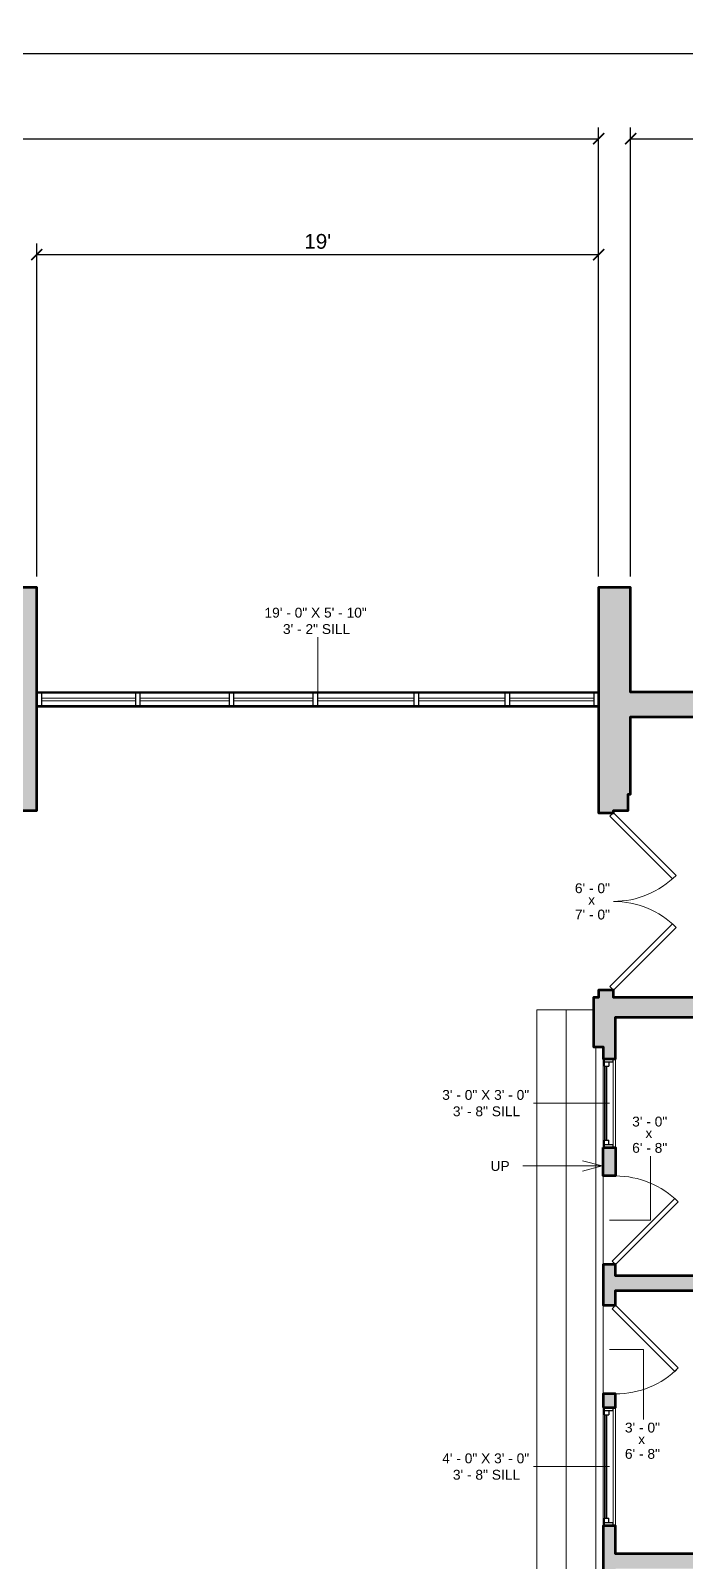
# Model space of a CAD drawing. Header units: inches. Extents: x -2078 to 106214, y -964 to 6385.
# Drawn here: x 23042 to 23308, y 4221 to 4842 of the extents above; entities that cross this region are included whole.
import ezdxf

# ---------------------------------------------------------------- set-up
doc = ezdxf.new("R2010")
doc.units = ezdxf.units.IN
doc.header["$MEASUREMENT"] = 0
for name, color, linetype, lineweight in [('A-ANNO', 2, 'Continuous', 5), ('A-ANNO-DIMS', 1, 'Continuous', 9), ('A-DOOR', 1, 'Continuous', 18), ('A-GLAZ', 2, 'Continuous', 30), ('A-GLAZ-CURT', 52, 'Continuous', 9), ('A-GLAZ-CWMG', 51, 'Continuous', 9), ('A-STRS', 4, 'Continuous', 9), ('A-WALL', 3, 'Continuous', 40), ('A-WINDOWS', 2, 'Continuous', 18)]:
    doc.layers.add(name, color=color, linetype=linetype, lineweight=lineweight)
doc.layers.add('A-HATCH', color=9, linetype='Continuous')
doc.styles.add('Arial_1', font='arial.ttf', dxfattribs={"height": 0.0625})
doc.styles.add('Arial_2', font='arial.ttf', dxfattribs={"height": 3})
doc.styles.add('JC', font='arial.ttf', dxfattribs={"height": 0.125})
doc.dimstyles.new('JC-DIMS', dxfattribs={"dimtxt": 0.125, "dimasz": 0.09375, "dimexe": 0.09375, "dimexo": 0.09375, "dimgap": 0.046875, "dimtad": 1, "dimdec": 1, "dimzin": 0, "dimdsep": 46, "dimlunit": 4, "dimtxsty": 'JC', "dimblk": 'ARCHTICK', "dimcen": 0.09, "dimclrd": 1, "dimclre": 1, "dimclrt": 256, "dimadec": 0, "dimazin": 0, "dimtfac": 1, "dimtdec": 1, "dimtofl": 0, "dimtmove": 1, "dimatfit": 3, "dimfxl": 1, "dimtolj": 1, "dimtzin": 0, "dimarcsym": 0})

# ---------------------------------------------------------------- blocks, each defined once
blk = doc.blocks.new('JC_DOOR_SINGLE PANEL - SINGLE DOOR-1565138-2nd Floor Plan')
at = {"layer": 'A-DOOR', "lineweight": 30}
for p, q in [((-8.87, -26.54), (16.59, -1.09)), ((18, -2.5), (-7.46, -27.96)), ((16.59, -1.09), (18, -2.5)), ((-7.46, -27.96), (-8.87, -26.54))]:
    blk.add_line(p, q, dxfattribs=at)
at = {"layer": 'A-DOOR', "lineweight": 9}
blk.add_arc((18, -2.5), 36, 180, 225, dxfattribs=at)
blk = doc.blocks.new('JC_WINDOW HUNG - HUNG WINDOW-1565139-2nd Floor Plan')
at = {"layer": 'A-GLAZ'}
for p, q in [((-24, 2.5), (-24, -2.5)), ((-24, 2), (-21, 2)), ((-22.75, 2), (-22.75, -1.5)), ((-22.75, 0.25), (-21, 0.25)), ((-21, 2), (-21, 0.25)), ((21, 2), (24, 2)), ((21, 2), (21, 0.25)), ((22.75, 0.25), (21, 0.25)), ((22.75, 2), (22.75, -1.5)), ((24, -2.5), (24, 2.5)), ((-24, -1.5), (-22.75, -1.5)), ((22.75, -1.5), (24, -1.5))]:
    blk.add_line(p, q, dxfattribs=at)
at = {"layer": 'A-GLAZ', "lineweight": 9}
for p, q in [((-21, 2), (21, 2)), ((-22.75, -1.5), (22.75, -1.5))]:
    blk.add_line(p, q, dxfattribs=at)
at = {"layer": 'A-GLAZ', "lineweight": 40}
blk.add_line((-21, 1.125), (21, 1.125), dxfattribs=at)
at = {"layer": 'A-WINDOWS'}
for p, q in [((24, 2.5), (-24, 2.5)), ((-24, -2.5), (24, -2.5))]:
    blk.add_line(p, q, dxfattribs=at)
blk = doc.blocks.new('JC_DOOR_SINGLE PANEL - SINGLE DOOR-1565156-2nd Floor Plan')
at = {"layer": 'A-DOOR', "lineweight": 30}
for p, q in [((-7.46, 27.96), (-8.87, 26.54)), ((-8.87, 26.54), (16.59, 1.09)), ((18, 2.5), (-7.46, 27.96)), ((16.59, 1.09), (18, 2.5))]:
    blk.add_line(p, q, dxfattribs=at)
at = {"layer": 'A-DOOR', "lineweight": 9}
blk.add_arc((18, 2.5), 36, 135, 180, dxfattribs=at)
blk = doc.blocks.new('JC_WINDOW HUNG - HUNG WINDOW-1565157-2nd Floor Plan')
at = {"layer": 'A-GLAZ'}
for p, q in [((-18, 2.5), (-18, -2.5)), ((-18, 2), (-15, 2)), ((-16.75, 2), (-16.75, -1.5)), ((-16.75, 0.25), (-15, 0.25)), ((-15, 2), (-15, 0.25)), ((15, 2), (18, 2)), ((15, 2), (15, 0.25)), ((16.75, 0.25), (15, 0.25)), ((16.75, 2), (16.75, -1.5)), ((18, -2.5), (18, 2.5)), ((-18, -1.5), (-16.75, -1.5)), ((16.75, -1.5), (18, -1.5))]:
    blk.add_line(p, q, dxfattribs=at)
at = {"layer": 'A-GLAZ', "lineweight": 9}
for p, q in [((-15, 2), (15, 2)), ((-16.75, -1.5), (16.75, -1.5))]:
    blk.add_line(p, q, dxfattribs=at)
at = {"layer": 'A-GLAZ', "lineweight": 40}
blk.add_line((-15, 1.125), (15, 1.125), dxfattribs=at)
at = {"layer": 'A-WINDOWS'}
for p, q in [((18, 2.5), (-18, 2.5)), ((-18, -2.5), (18, -2.5))]:
    blk.add_line(p, q, dxfattribs=at)
blk = doc.blocks.new('JC_DOUBLE DOOR - DOUBLE DOOR-1558491-2nd Floor Plan')
at = {"layer": 'A-DOOR', "lineweight": 30}
for p, q in [((-36, 3), (-10.54, 28.46)), ((-9.13, 27.04), (-34.59, 1.59)), ((-10.54, 28.46), (-9.13, 27.04)), ((10.54, 28.46), (9.13, 27.04)), ((9.13, 27.04), (34.59, 1.59)), ((36, 3), (10.54, 28.46)), ((-34.59, 1.59), (-36, 3)), ((34.59, 1.59), (36, 3))]:
    blk.add_line(p, q, dxfattribs=at)
at = {"layer": 'A-DOOR', "lineweight": 9}
for centre, start, end in [((-36, 3), 0, 45), ((36, 3), 135, 180)]:
    blk.add_arc(centre, 36, start, end, dxfattribs=at)
blk = doc.blocks.new('Instance - Opening - 16_ x 24_-1599529-2nd Floor Plan')
at = {"layer": 'A-WINDOWS'}
for p, q in [((-114, -3), (-114, 3)), ((-114, 3), (114, 3)), ((114, 3), (114, -3)), ((114, -3), (-114, -3))]:
    blk.add_line(p, q, dxfattribs=at)
blk = doc.blocks.new('System Panel - Glazed-1599305-2nd Floor Plan')
at = {"layer": 'A-GLAZ-CURT', "lineweight": 18}
for p, q in [((19, 0.5), (-19, 0.5)), ((-19, 0.5), (-19, -0.5)), ((19, -0.5), (19, 0.5)), ((-19, -0.5), (19, -0.5))]:
    blk.add_line(p, q, dxfattribs=at)
blk = doc.blocks.new('System Panel - Glazed-1599544-2nd Floor Plan')
at = {"layer": 'A-GLAZ-CURT', "lineweight": 18}
for p, q in [((17, 0.5), (-17, 0.5)), ((-17, 0.5), (-17, -0.5)), ((17, -0.5), (17, 0.5)), ((-17, -0.5), (17, -0.5))]:
    blk.add_line(p, q, dxfattribs=at)
blk = doc.blocks.new('System Panel - Glazed-1598710-2nd Floor Plan')
at = {"layer": 'A-GLAZ-CURT', "lineweight": 18}
for p, q in [((17.5, 0.5), (-17.5, 0.5)), ((-17.5, 0.5), (-17.5, -0.5)), ((17.5, -0.5), (17.5, 0.5)), ((-17.5, -0.5), (17.5, -0.5))]:
    blk.add_line(p, q, dxfattribs=at)
blk = doc.blocks.new('System Panel - Glazed-1598711-2nd Floor Plan')
at = {"layer": 'A-GLAZ-CURT', "lineweight": 18}
for p, q in [((19.5, 0.5), (-19.5, 0.5)), ((-19.5, 0.5), (-19.5, -0.5)), ((19.5, -0.5), (19.5, 0.5)), ((-19.5, -0.5), (19.5, -0.5))]:
    blk.add_line(p, q, dxfattribs=at)
blk = doc.blocks.new('System Panel - Glazed-1598712-2nd Floor Plan')
at = {"layer": 'A-GLAZ-CURT', "lineweight": 18}
for p, q in [((16, 0.5), (-16, 0.5)), ((-16, 0.5), (-16, -0.5)), ((16, -0.5), (16, 0.5)), ((-16, -0.5), (16, -0.5))]:
    blk.add_line(p, q, dxfattribs=at)
blk = doc.blocks.new('System Panel - Glazed-1598709-2nd Floor Plan')
at = {"layer": 'A-GLAZ-CURT', "lineweight": 18}
for p, q in [((18, 0.5), (-18, 0.5)), ((-18, 0.5), (-18, -0.5)), ((18, -0.5), (18, 0.5)), ((-18, -0.5), (18, -0.5))]:
    blk.add_line(p, q, dxfattribs=at)
blk = doc.blocks.new('Rectangular Mullion - 2_5_ x 5_ rectangular-1564720-2nd Floor Plan')
at = {"layer": 'A-GLAZ-CWMG', "lineweight": 30}
for p, q in [((0, 2.5), (-2, 2.5)), ((-2, 2.5), (-2, -2.5)), ((0, -2.5), (0, 2.5)), ((-2, -2.5), (0, -2.5))]:
    blk.add_line(p, q, dxfattribs=at)
blk = doc.blocks.new('Rectangular Mullion - 2_5_ x 5_ rectangular-1564723-2nd Floor Plan')
at = {"layer": 'A-GLAZ-CWMG', "lineweight": 30}
for p, q in [((-2, 2.5), (0, 2.5)), ((-2, -2.5), (-2, 2.5)), ((0, 2.5), (0, -2.5)), ((0, -2.5), (-2, -2.5))]:
    blk.add_line(p, q, dxfattribs=at)
blk = doc.blocks.new('Rectangular Mullion - 2_5_ x 5_ rectangular-V12-2nd Floor Plan')
at = {"layer": 'A-GLAZ-CWMG'}
for p, q in [((-269.51, 466.61), (-307.51, 466.61)), ((-269.51, 461.61), (-307.51, 461.61))]:
    blk.add_line(p, q, dxfattribs=at)
blk = doc.blocks.new('Rectangular Mullion - 2_5_ x 5_ rectangular-1564719-2nd Floor Plan')
at = {"layer": 'A-GLAZ-CWMG', "lineweight": 30}
for p, q in [((-1, 2.5), (1, 2.5)), ((-1, -2.5), (-1, 2.5)), ((1, 2.5), (1, -2.5)), ((1, -2.5), (-1, -2.5))]:
    blk.add_line(p, q, dxfattribs=at)
blk = doc.blocks.new('Rectangular Mullion - 2_5_ x 5_ rectangular-V13-2nd Floor Plan')
at = {"layer": 'A-GLAZ-CWMG'}
for p, q in [((875.48, 466.61), (841.49, 466.61)), ((875.48, 461.61), (841.49, 461.61))]:
    blk.add_line(p, q, dxfattribs=at)
blk = doc.blocks.new('Rectangular Mullion - 2_5_ x 5_ rectangular-1575378-2nd Floor Plan')
at = {"layer": 'A-GLAZ-CWMG'}
for p, q in [((-358.51, 466.61), (-393.51, 466.61)), ((-358.51, 461.61), (-393.51, 461.61))]:
    blk.add_line(p, q, dxfattribs=at)
blk = doc.blocks.new('Rectangular Mullion - 2_5_ x 5_ rectangular-1564715-2nd Floor Plan')
at = {"layer": 'A-GLAZ-CWMG'}
for p, q in [((-395.51, 466.61), (-434.51, 466.61)), ((-395.51, 461.61), (-434.51, 461.61))]:
    blk.add_line(p, q, dxfattribs=at)
blk = doc.blocks.new('Rectangular Mullion - 2_5_ x 5_ rectangular-1576960-2nd Floor Plan')
at = {"layer": 'A-GLAZ-CWMG'}
for p, q in [((-324.51, 466.61), (-356.51, 466.61)), ((-324.51, 461.61), (-356.51, 461.61))]:
    blk.add_line(p, q, dxfattribs=at)
blk = doc.blocks.new('Rectangular Mullion - 2_5_ x 5_ rectangular-1573216-2nd Floor Plan')
at = {"layer": 'A-GLAZ-CWMG'}
for p, q in [((-470.51, 466.61), (-506.51, 466.61)), ((-470.51, 461.61), (-506.51, 461.61))]:
    blk.add_line(p, q, dxfattribs=at)
blk = doc.blocks.new('Stairs 5 - Stairs 5-1667796-2nd Floor Plan')
at = {"layer": 'A-STRS'}
for p, q in [((864.37, 338.11), (852.37, 338.11)), ((852.37, 338.11), (852.37, 23.11)), ((875.37, 338.11), (864.37, 338.11)), ((864.37, 338.11), (864.37, 23.11)), ((876.37, 323.11), (876.37, 23.11)), ((879.37, 234.61), (879.37, 270.61)), ((879.37, 182.11), (879.37, 218.11)), ((879.37, 72.11), (879.37, 108.11)), ((852.37, 23.11), (864.37, 23.11)), ((864.37, 23.11), (876.37, 23.11)), ((876.37, 23.11), (879.37, 23.11))]:
    blk.add_line(p, q, dxfattribs=at)
blk = doc.blocks.new('_ArchTick')
at = {"color": 0, "linetype": 'ByBlock', "const_width": 0.15}
blk.add_lwpolyline([(-0.5, -0.5), (0.5, 0.5)], dxfattribs=at)
blk = doc.blocks.new('*D865')
at = {"layer": 'A-ANNO-DIMS', "color": 1, "lineweight": -2, "transparency": 16777216}
for p, q in [((22686.88, 4572.24), (22686.88, 4802.94)), ((23272.88, 4620.69), (23272.88, 4802.94)), ((22686.88, 4798.44), (23272.88, 4798.44))]:
    blk.add_line(p, q, dxfattribs=at)
at = {"layer": 'Defpoints', "color": 0, "transparency": 16777216}
for p in [(23272.88, 4798.44), (23272.88, 4616.19), (22686.88, 4567.74)]:
    blk.add_point(p, dxfattribs=at)
at = {"layer": 'A-ANNO-DIMS', "color": 1, "lineweight": -2, "transparency": 16777216, "xscale": 4.5, "yscale": 4.5, "zscale": 4.5, "rotation": 180}
blk.add_blockref('_ArchTick', (22686.88, 4798.44), dxfattribs=at)
at = {"layer": 'A-ANNO-DIMS', "color": 1, "lineweight": -2, "transparency": 16777216, "xscale": 4.5, "yscale": 4.5, "zscale": 4.5}
blk.add_blockref('_ArchTick', (23272.88, 4798.44), dxfattribs=at)
at = {"layer": 'A-ANNO-DIMS', "transparency": 16777216, "insert": (22979.88, 4803.75), "char_height": 6, "width": 0.5739, "attachment_point": 5, "style": 'JC'}
blk.add_mtext('\\A1;48\'-10"', dxfattribs=at)
blk = doc.blocks.new('*D867')
at = {"layer": 'A-ANNO-DIMS', "color": 1, "lineweight": -2, "transparency": 16777216}
for p, q in [((23285.88, 4620.69), (23285.88, 4802.94)), ((23409.88, 4620.69), (23409.88, 4802.94)), ((23285.88, 4798.44), (23409.88, 4798.44))]:
    blk.add_line(p, q, dxfattribs=at)
at = {"layer": 'Defpoints', "color": 0, "transparency": 16777216}
for p in [(23409.88, 4798.44), (23285.88, 4616.19), (23409.88, 4616.19)]:
    blk.add_point(p, dxfattribs=at)
at = {"layer": 'A-ANNO-DIMS', "color": 1, "lineweight": -2, "transparency": 16777216, "xscale": 4.5, "yscale": 4.5, "zscale": 4.5, "rotation": 180}
blk.add_blockref('_ArchTick', (23285.88, 4798.44), dxfattribs=at)
at = {"layer": 'A-ANNO-DIMS', "color": 1, "lineweight": -2, "transparency": 16777216, "xscale": 4.5, "yscale": 4.5, "zscale": 4.5}
blk.add_blockref('_ArchTick', (23409.88, 4798.44), dxfattribs=at)
at = {"layer": 'A-ANNO-DIMS', "transparency": 16777216, "insert": (23347.88, 4803.75), "char_height": 6, "width": 0.4874, "attachment_point": 5, "style": 'JC'}
blk.add_mtext('\\A1;10\'-4"', dxfattribs=at)
blk = doc.blocks.new('*D879')
at = {"layer": 'A-ANNO-DIMS', "color": 1, "lineweight": -2, "transparency": 16777216}
for p, q in [((21455.88, 4620.24), (21455.88, 4837.58)), ((23421.88, 4620.69), (23421.88, 4837.58)), ((21455.88, 4833.08), (23421.88, 4833.08))]:
    blk.add_line(p, q, dxfattribs=at)
at = {"layer": 'Defpoints', "color": 0, "transparency": 16777216}
for p in [(23421.88, 4833.08), (21455.88, 4615.74), (23421.88, 4616.19)]:
    blk.add_point(p, dxfattribs=at)
at = {"layer": 'A-ANNO-DIMS', "color": 1, "lineweight": -2, "transparency": 16777216, "xscale": 4.5, "yscale": 4.5, "zscale": 4.5, "rotation": 180}
blk.add_blockref('_ArchTick', (21455.88, 4833.08), dxfattribs=at)
at = {"layer": 'A-ANNO-DIMS', "color": 1, "lineweight": -2, "transparency": 16777216, "xscale": 4.5, "yscale": 4.5, "zscale": 4.5}
blk.add_blockref('_ArchTick', (23421.88, 4833.08), dxfattribs=at)
at = {"layer": 'A-ANNO-DIMS', "transparency": 16777216, "insert": (22438.88, 4838.4), "char_height": 6, "width": 0.6604, "attachment_point": 5, "style": 'JC'}
blk.add_mtext('\\A1;163\'-10"', dxfattribs=at)
blk = doc.blocks.new('*D903')
at = {"layer": 'A-ANNO-DIMS', "color": 1, "lineweight": -2, "transparency": 16777216}
for p, q in [((23044.88, 4620.69), (23044.88, 4755.89)), ((23272.88, 4620.69), (23272.88, 4755.89)), ((23044.88, 4751.39), (23272.88, 4751.39))]:
    blk.add_line(p, q, dxfattribs=at)
at = {"layer": 'Defpoints', "color": 0, "transparency": 16777216}
for p in [(23272.88, 4751.39), (23044.88, 4616.19), (23272.88, 4616.19)]:
    blk.add_point(p, dxfattribs=at)
at = {"layer": 'A-ANNO-DIMS', "color": 1, "lineweight": -2, "transparency": 16777216, "xscale": 4.5, "yscale": 4.5, "zscale": 4.5, "rotation": 180}
blk.add_blockref('_ArchTick', (23044.88, 4751.39), dxfattribs=at)
at = {"layer": 'A-ANNO-DIMS', "color": 1, "lineweight": -2, "transparency": 16777216, "xscale": 4.5, "yscale": 4.5, "zscale": 4.5}
blk.add_blockref('_ArchTick', (23272.88, 4751.39), dxfattribs=at)
at = {"layer": 'A-ANNO-DIMS', "transparency": 16777216, "insert": (23158.88, 4756.71), "char_height": 6, "width": 0.4874, "attachment_point": 5, "style": 'JC'}
blk.add_mtext("\\A1;19'", dxfattribs=at)
blk = doc.blocks.new('JC- existing door Tag_quad - JC- existing door Tag_quad-839775-2nd Floor Plan')
at = {"layer": 'A-ANNO', "insert": (-0.0234, 0.0378), "char_height": 0.0625, "width": 0.0505, "attachment_point": 1, "style": 'Arial_1', "bg_fill": 3, "box_fill_scale": 1.25, "bg_fill_color": 256, "bg_fill_true_color": 13158600, "bg_fill_transparency": 0}
blk.add_mtext('x', dxfattribs=at)

msp = doc.modelspace()

# ---------------------------------------------------------------- hatches: boundary and pattern name
at = {"layer": 'A-HATCH'}
h = msp.add_hatch(color=256, dxfattribs=at)
h.dxf.hatch_style = 1
h.paths.add_polyline_path([(22085.881, 4616.348), (22072.881, 4616.348), (22072.881, 4545.348), (22085.881, 4545.348)])
h.paths.add_polyline_path([(22325.881, 4616.348), (22312.881, 4616.348), (22312.881, 4525.348), (22315.038, 4525.348), (22315.038, 4406.741), (22273.96, 4406.741), (22273.96, 4401.741), (22322.038, 4401.741), (22322.038, 4406.741), (22320.038, 4406.741), (22320.038, 4525.348), (22325.881, 4525.348)])
h.paths.add_polyline_path([(22565.881, 4616.348), (22552.881, 4616.348), (22552.881, 4525.693), (22560.881, 4525.693), (22560.881, 4406.741), (22547.46, 4406.741), (22547.46, 4401.741), (22570.881, 4401.741), (22570.881, 4406.741), (22565.881, 4406.741)])
h.paths.add_polyline_path([(22441.881, 4567.741), (22436.881, 4567.741), (22436.881, 4406.741), (22416.46, 4406.741), (22416.46, 4401.741), (22448.038, 4401.741), (22448.038, 4406.741), (22441.881, 4406.741)])
h.paths.add_polyline_path([(22686.881, 4567.741), (22681.881, 4567.741), (22681.881, 4406.741), (22667.881, 4406.741), (22667.881, 4401.741), (22686.881, 4401.741)])
h.paths.add_polyline_path([(22619.881, 4406.741), (22606.881, 4406.741), (22606.881, 4401.741), (22619.881, 4401.741)])
h.paths.add_polyline_path([(22804.881, 4616.193), (22792.881, 4616.193), (22792.881, 4526.741), (22804.881, 4526.741)])
h.paths.add_polyline_path([(23044.881, 4616.193), (23032.881, 4616.193), (23032.881, 4525.693), (23044.881, 4525.693)])
h.paths.add_polyline_path([(23285.875, 4616.193), (23272.875, 4616.193), (23272.875, 4524.741), (23278.875, 4524.741), (23278.875, 4525.693), (23284.875, 4525.693), (23284.875, 4532.241), (23285.875, 4532.241), (23285.875, 4563.741), (23409.875, 4563.741), (23409.875, 4533.741), (23375.591, 4533.741), (23375.591, 4524.717), (23381.591, 4524.717), (23381.591, 4525.741), (23421.875, 4525.741), (23421.875, 4616.193), (23409.875, 4616.193), (23409.875, 4573.741), (23285.875, 4573.741)])
h.paths.add_polyline_path([(23419.875, 4441.741), (23422.162, 4441.741), (23422.162, 4451.741), (23381.591, 4451.741), (23381.591, 4452.717), (23375.591, 4452.717), (23375.591, 4451.741), (23375.162, 4451.741), (23375.162, 4449.741), (23278.875, 4449.741), (23278.875, 4452.741), (23272.875, 4452.741), (23272.875, 4449.741), (23270.76, 4449.741), (23270.76, 4429.741), (23274.76, 4429.741), (23274.76, 4424.82), (23279.76, 4424.82), (23279.76, 4441.741), (23409.875, 4441.741), (23409.875, 4338.285), (23337.125, 4338.285), (23337.125, 4336.741), (23279.76, 4336.741), (23279.76, 4341.241), (23274.76, 4341.241), (23274.76, 4324.741), (23279.76, 4324.741), (23279.76, 4330.741), (23337.125, 4330.741), (23337.125, 4329.285), (23409.875, 4329.285), (23409.875, 4223.741), (23279.76, 4223.741), (23279.76, 4235.241), (23274.76, 4235.241), (23274.76, 4214.741), (23279.76, 4214.741), (23279.76, 4217.741), (23410.875, 4217.741), (23410.875, 4099.741), (23279.76, 4099.741), (23279.76, 4127.241), (23274.76, 4127.241), (23274.76, 4113.741), (23269.76, 4113.741), (23269.76, 4097.741), (23244.875, 4097.741), (23244.875, 4092.741), (23410.875, 4092.741), (23410.875, 3999.741), (23285.875, 3999.741), (23285.875, 4016.741), (23273.875, 4016.741), (23273.875, 3980.741), (23201.875, 3980.741), (23201.875, 3970.741), (23222.875, 3970.741), (23222.875, 3950.741), (23228.875, 3950.741), (23228.875, 3970.741), (23285.875, 3970.741), (23285.875, 3993.741), (23410.875, 3993.741), (23410.875, 3874.741), (23228.875, 3874.741), (23228.875, 3914.741), (23222.875, 3914.741), (23222.875, 3874.741), (23208.695, 3874.741), (23208.695, 3866.741), (23410.875, 3866.741), (23410.875, 3830.741), (23425.88, 3830.741), (23425.88, 3765.442), (23351.538, 3765.442), (23351.538, 3806.796), (23279.538, 3806.796), (23279.538, 3771.442), (23147.149, 3771.442), (23147.149, 3660.599), (23153.149, 3660.599), (23153.149, 3765.442), (23285.538, 3765.442), (23285.538, 3800.796), (23345.538, 3800.796), (23345.538, 3759.442), (23431.88, 3759.442), (23431.88, 3836.741), (23419.875, 3836.741), (23419.875, 4231.242), (23584.881, 4231.242), (23584.881, 4241.242), (23419.875, 4241.242), (23419.875, 4341.704)])
h.paths.add_polyline_path([(23279.76, 4288.741), (23274.76, 4288.741), (23274.76, 4283.241), (23279.76, 4283.241)], flags=17)
h.paths.add_polyline_path([(23279.76, 4388.82), (23274.76, 4388.82), (23274.76, 4377.241), (23279.76, 4377.241)], flags=17)
h.paths.add_polyline_path([(23196.875, 4097.741), (23187.37, 4097.741), (23182.992, 4092.335), (23187.655, 4088.559), (23191.042, 4092.741), (23196.875, 4092.741)], flags=17)
h.paths.add_polyline_path([(23164.999, 4060.582), (23160.337, 4064.358), (23157.875, 4061.318), (23157.875, 4049.741), (23163.875, 4049.741), (23163.875, 4059.193)], flags=17)
h.paths.add_polyline_path([(23163.875, 4013.741), (23157.875, 4013.741), (23157.875, 3980.741), (23155.875, 3980.741), (23155.875, 3970.741), (23165.875, 3970.741), (23165.875, 3980.741), (23163.875, 3980.741)], flags=17)
h.paths.add_polyline_path([(22152.381, 3976.741), (22150.881, 3976.741), (22150.881, 3980.741), (22085.881, 3980.741), (22085.881, 4017.381), (22072.881, 4017.381), (22072.881, 3980.741), (22067.881, 3980.741), (22067.881, 3970.741), (22152.381, 3970.741)])
h.paths.add_polyline_path([(22197.881, 4334.741), (22189.881, 4334.741), (22189.881, 4008.741), (22190.881, 4008.741), (22190.881, 3976.741), (22188.381, 3976.741), (22188.381, 3970.741), (22198.381, 3970.741), (22198.381, 3976.741), (22196.881, 3976.741), (22196.881, 4008.741), (22197.881, 4008.741)])

# ---------------------------------------------------------------- linework, layer by layer
at = {"layer": 'A-ANNO'}
for p, q in [((23158.878, 4570.741), (23158.942, 4595.989)), ((23277.26, 4406.82), (23246.414, 4406.832)), ((23274.375, 4381.311), (23266.375, 4383.454)), ((23293.995, 4359.241), (23293.982, 4385.314)), ((23274.375, 4381.311), (23242.285, 4381.311)), ((23274.375, 4381.311), (23266.375, 4379.167)), ((23277.26, 4359.241), (23293.995, 4359.241)), ((23277.26, 4306.741), (23291.054, 4306.741)), ((23291.054, 4306.741), (23291.041, 4278.407)), ((23277.26, 4259.241), (23246.414, 4259.254))]:
    msp.add_line(p, q, dxfattribs=at)
at = {"layer": 'A-ANNO', "color": 250}
msp.add_line((23242.285, 4381.311), (23242.121, 4381.311), dxfattribs=at)
at = {"layer": 'A-WALL'}
for p, q in [((23044.881, 4573.741), (23272.875, 4573.741)), ((23272.875, 4567.741), (23044.881, 4567.741))]:
    msp.add_line(p, q, dxfattribs=at)
at = {"layer": 'A-WALL', "lineweight": 60}
for points in [[(23032.881, 4525.693), (23044.881, 4525.693), (23044.881, 4616.193), (23032.881, 4616.193)], [(23409.875, 4533.741), (23375.591, 4533.741), (23375.591, 4524.717), (23381.591, 4524.717), (23381.591, 4525.741), (23421.875, 4525.741), (23421.875, 4616.193), (23409.875, 4616.193), (23409.875, 4573.741), (23285.875, 4573.741), (23285.875, 4616.193), (23272.875, 4616.193), (23272.875, 4524.741), (23278.875, 4524.741), (23278.875, 4525.693), (23284.875, 4525.693), (23284.875, 4532.241), (23285.875, 4532.241), (23285.875, 4563.741), (23409.875, 4563.741)], [(23274.76, 4388.82), (23279.76, 4388.82), (23279.76, 4377.241), (23274.76, 4377.241)], [(23274.76, 4283.241), (23279.76, 4283.241), (23279.76, 4288.741), (23274.76, 4288.741)]]:
    msp.add_lwpolyline(points, close=True, dxfattribs=at)
for points in [[(23375.162, 4449.741), (23278.875, 4449.741), (23278.875, 4452.741), (23272.875, 4452.741), (23272.875, 4449.741), (23270.76, 4449.741), (23270.76, 4429.741), (23274.76, 4429.741), (23274.76, 4424.82), (23279.76, 4424.82), (23279.76, 4441.741), (23409.875, 4441.741)], [(23337.125, 4336.741), (23279.76, 4336.741), (23279.76, 4341.241), (23274.76, 4341.241), (23274.76, 4324.741), (23279.76, 4324.741), (23279.76, 4330.741), (23337.125, 4330.741)], [(23409.875, 4223.741), (23279.76, 4223.741), (23279.76, 4235.241), (23274.76, 4235.241), (23274.76, 4214.741)]]:
    msp.add_lwpolyline(points, dxfattribs=at)

# ---------------------------------------------------------------- block references
at = {"layer": 'A-DOOR'}
for name, p, rotation in [('JC_DOUBLE DOOR - DOUBLE DOOR-1558491-2nd Floor Plan', (23275.875, 4488.741), 270), ('JC_DOOR_SINGLE PANEL - SINGLE DOOR-1565156-2nd Floor Plan', (23277.26, 4359.241), 269.9999999999999), ('JC_DOOR_SINGLE PANEL - SINGLE DOOR-1565138-2nd Floor Plan', (23277.26, 4306.741), 89.99999999999993)]:
    msp.add_blockref(name, p, dxfattribs=dict(at, rotation=rotation))
at = {"layer": 'A-GLAZ-CURT'}
for name, p in [('System Panel - Glazed-1599305-2nd Floor Plan', (23065.881, 4570.741)), ('System Panel - Glazed-1598709-2nd Floor Plan', (23104.881, 4570.741)), ('System Panel - Glazed-1598712-2nd Floor Plan', (23140.881, 4570.741)), ('System Panel - Glazed-1598711-2nd Floor Plan', (23178.381, 4570.741)), ('System Panel - Glazed-1598710-2nd Floor Plan', (23217.381, 4570.741)), ('System Panel - Glazed-1599544-2nd Floor Plan', (23253.878, 4570.741))]:
    msp.add_blockref(name, p, dxfattribs=at)
at = {"layer": 'A-GLAZ-CWMG', "rotation": 180}
msp.add_blockref('Rectangular Mullion - 2_5_ x 5_ rectangular-1564720-2nd Floor Plan', (23044.881, 4570.741), dxfattribs=at)
at = {"layer": 'A-GLAZ-CWMG'}
for name, p in [('Rectangular Mullion - 2_5_ x 5_ rectangular-V12-2nd Floor Plan', (23354.391, 4106.63)), ('Rectangular Mullion - 2_5_ x 5_ rectangular-1573216-2nd Floor Plan', (23593.391, 4106.63)), ('Rectangular Mullion - 2_5_ x 5_ rectangular-1576960-2nd Floor Plan', (23481.391, 4106.63)), ('Rectangular Mullion - 2_5_ x 5_ rectangular-1564715-2nd Floor Plan', (23593.391, 4106.63)), ('Rectangular Mullion - 2_5_ x 5_ rectangular-1575378-2nd Floor Plan', (23593.391, 4106.63)), ('Rectangular Mullion - 2_5_ x 5_ rectangular-V13-2nd Floor Plan', (22395.391, 4106.63))]:
    msp.add_blockref(name, p, dxfattribs=at)
at = {"layer": 'A-GLAZ-CWMG', "extrusion": (0, 0, -1), "rotation": 180}
for name, p in [('Rectangular Mullion - 2_5_ x 5_ rectangular-1564719-2nd Floor Plan', (-23085.881, 4570.741)), ('Rectangular Mullion - 2_5_ x 5_ rectangular-1564719-2nd Floor Plan', (-23123.881, 4570.741)), ('Rectangular Mullion - 2_5_ x 5_ rectangular-1564719-2nd Floor Plan', (-23157.881, 4570.741)), ('Rectangular Mullion - 2_5_ x 5_ rectangular-1564719-2nd Floor Plan', (-23198.881, 4570.741)), ('Rectangular Mullion - 2_5_ x 5_ rectangular-1564719-2nd Floor Plan', (-23235.881, 4570.741)), ('Rectangular Mullion - 2_5_ x 5_ rectangular-1564723-2nd Floor Plan', (-23272.875, 4570.741))]:
    msp.add_blockref(name, p, dxfattribs=at)
at = {"layer": 'A-STRS'}
msp.add_blockref('Stairs 5 - Stairs 5-1667796-2nd Floor Plan', (22395.391, 4106.63), dxfattribs=at)
at = {"layer": 'A-WINDOWS'}
msp.add_blockref('Instance - Opening - 16_ x 24_-1599529-2nd Floor Plan', (23158.878, 4570.741), dxfattribs=at)
at = {"layer": 'A-WINDOWS', "rotation": 89.99999999999993}
for name, p in [('JC_WINDOW HUNG - HUNG WINDOW-1565157-2nd Floor Plan', (23277.26, 4406.82)), ('JC_WINDOW HUNG - HUNG WINDOW-1565139-2nd Floor Plan', (23277.26, 4259.241))]:
    msp.add_blockref(name, p, dxfattribs=at)

# ---------------------------------------------------------------- texts
at = {"layer": 'A-ANNO', "char_height": 4, "attachment_point": 1, "style": 'Arial_2'}
for s, insert, width in [('19\' - 0" X 5\' - 10"', (23137.272, 4607.985), 52.318), ('3\' - 2" SILL', (23144.772, 4601.318), 34.138), ('3\' - 0" X 3\' - 0"', (23209.399, 4412.164), 44.642), ('3\' - 8" SILL', (23213.733, 4405.497), 34.138), ('UP', (23229.001, 4383.311), 9.696), ('4\' - 0" X 3\' - 0"', (23209.399, 4264.585), 44.642), ('3\' - 8" SILL', (23213.733, 4257.919), 34.138)]:
    msp.add_mtext(s, dxfattribs=dict(at, insert=insert, width=width))

# ---------------------------------------------------------------- dimensions: what is measured, and where the dimension line sits
at = {"layer": 'A-ANNO-DIMS'}
for base, p1, p2, picture, middle in [((23421.875, 4833.082), (21455.881, 4615.741), (23421.875, 4616.193), '*D879', (22438.878, 4838.398)), ((23272.875, 4798.436), (22686.881, 4567.741), (23272.875, 4616.193), '*D865', (22979.878, 4803.749)), ((23409.875, 4798.436), (23285.875, 4616.193), (23409.875, 4616.193), '*D867', (23347.875, 4803.749)), ((23272.875, 4751.393), (23044.881, 4616.193), (23272.875, 4616.193), '*D903', (23158.878, 4756.707))]:
    dim = msp.add_linear_dim(base=base, p1=p1, p2=p2, dimstyle='JC-DIMS', dxfattribs=at)
    dim.commit()
    dim.dimension.update_dxf_attribs({"geometry": picture, "text_midpoint": middle})

# ---------------------------------------------------------------- next in the draw order: block references
at = {"layer": 'A-ANNO', "xscale": 64, "yscale": 64, "zscale": 64}
for p in [(23270.126, 4488.95), (23293.372, 4394.202), (23290.431, 4269.937)]:
    msp.add_blockref('JC- existing door Tag_quad - JC- existing door Tag_quad-839775-2nd Floor Plan', p, dxfattribs=at)

# ---------------------------------------------------------------- next in the draw order: texts
at = {"layer": 'A-ANNO', "char_height": 4, "width": 17.978, "attachment_point": 1, "style": 'Arial_2'}
for s, insert in [('6\' - 0"', (23263.24, 4496.087)), ('7\' - 0"', (23263.24, 4485.406)), ('3\' - 0"', (23286.486, 4401.339)), ('6\' - 8"', (23286.486, 4390.658)), ('3\' - 0"', (23283.545, 4277.074)), ('6\' - 8"', (23283.545, 4266.392))]:
    msp.add_mtext(s, dxfattribs=dict(at, insert=insert))

doc.saveas('drawing.dxf')
